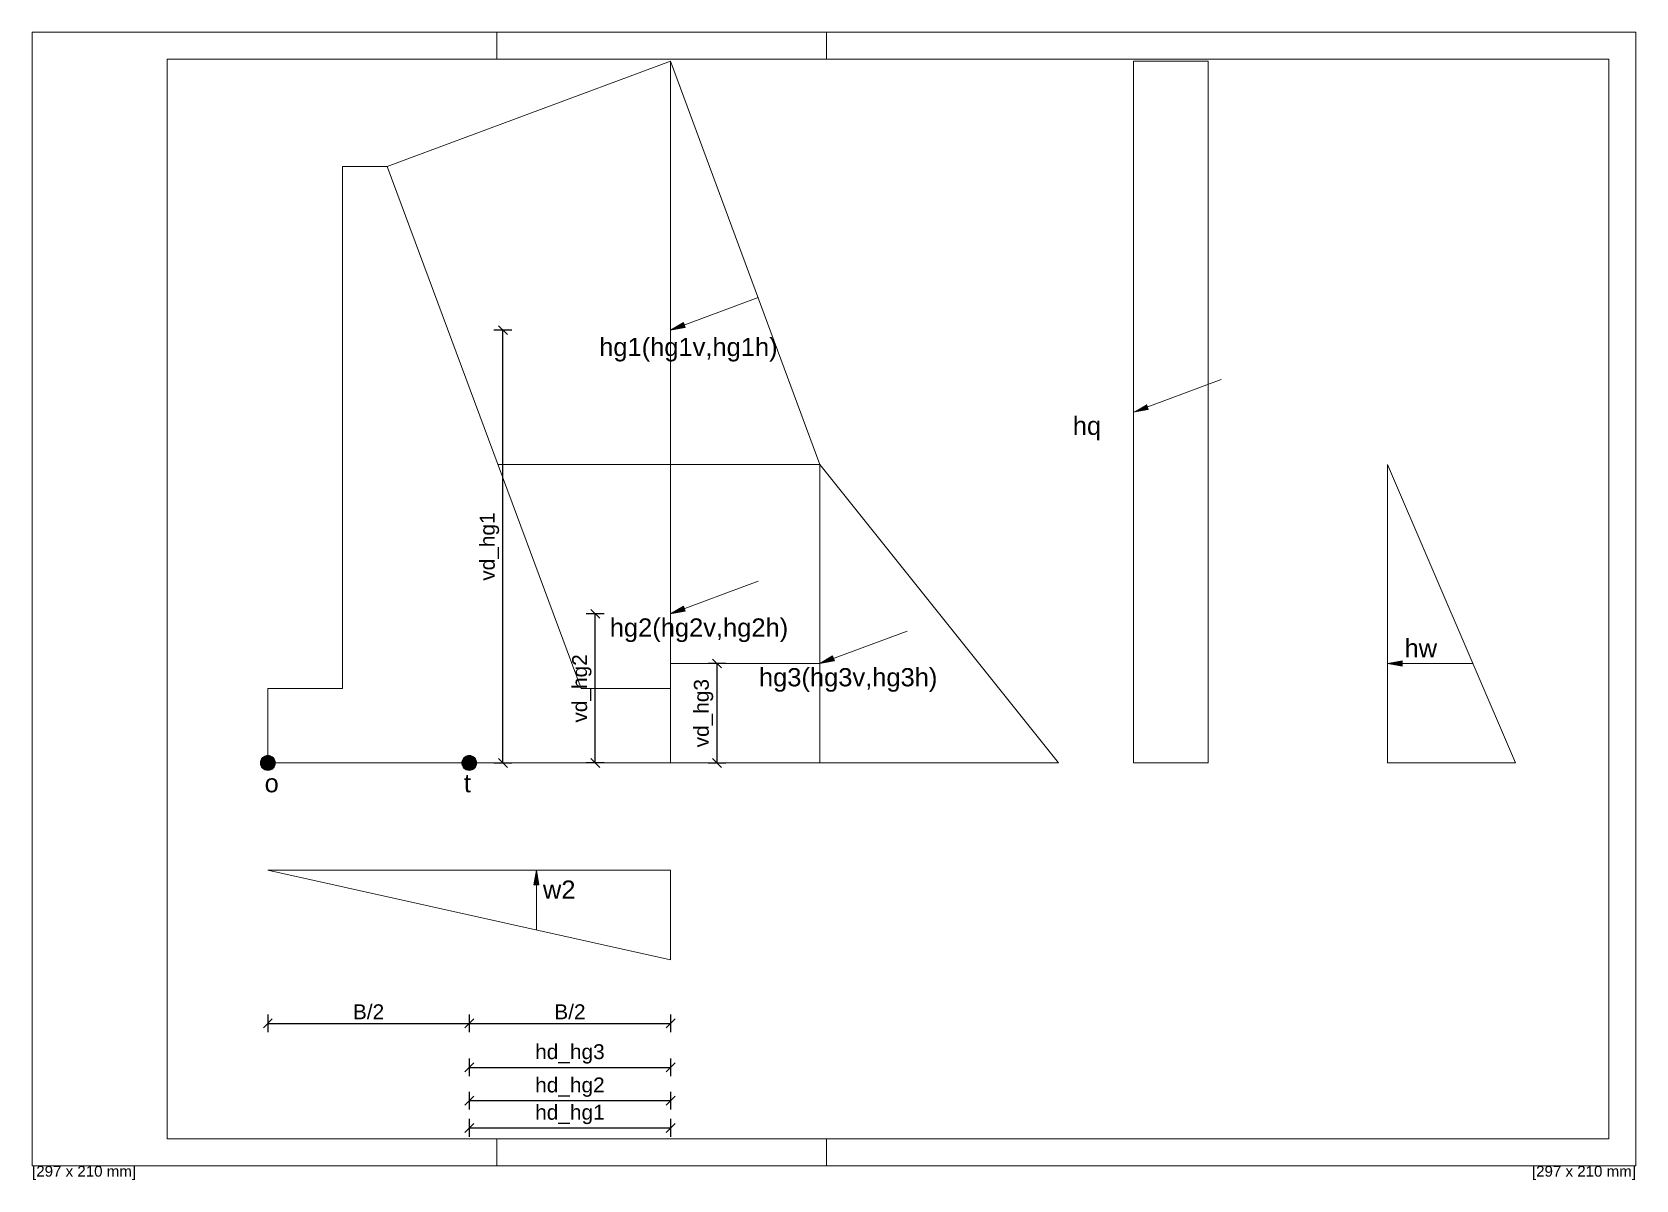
# Paper-space layout 'Retaining_wall_1_forces_water' of a CAD drawing. Extents: x 0 to 297, y -3 to 210.
# The model-space entities are those that its viewports show. They can reach past a viewport. Long polylines and large blocks are cut down to what shows.
import ezdxf

# ---------------------------------------------------------------- set-up
doc = ezdxf.new("R2010")
doc.units = 0
doc.linetypes.add('DASHDOT', pattern=[25.4, 12.7, -6.35, 0, -6.35])
doc.linetypes.add('DASHED', pattern=[19.05, 12.7, -6.35])
for name, color, linetype, lineweight in [('Isprekidana', 140, 'DASHED', 9), ('Kontura', 7, 'Continuous', 15), ('Kota', 3, 'Continuous', 9), ('Osa', 1, 'DASHDOT', 9)]:
    doc.layers.add(name, color=color, linetype=linetype, lineweight=lineweight)
doc.styles.add('A4TS14', font='arial.ttf', dxfattribs={"height": 10})
doc.styles.get("Standard").update_dxf_attribs({"font": 'arial.ttf'})
doc.dimstyles.new('Annotative', dxfattribs={"dimscale": 0, "dimtxt": 2.5, "dimasz": 1.5, "dimexe": 1.5, "dimexo": 0.625, "dimtad": 1, "dimdec": 4, "dimtxsty": 'Standard', "dimblk": 'OBLIQUE', "dimcen": 2.5, "dimadec": 0, "dimazin": 0, "dimtfac": 1, "dimtdec": 4, "dimtix": 1, "dimtmove": 0, "dimatfit": 3, "dimldrblk": 'OBLIQUE', "dimfxl": 1.5, "dimfxlon": 1, "dimarcsym": 0})

# ---------------------------------------------------------------- blocks, each defined once
blk = doc.blocks.new('_Oblique')
at = {"color": 0, "linetype": 'ByBlock', "lineweight": -2}
blk.add_line((-0.5, -0.5), (0.5, 0.5), dxfattribs=at)
blk = doc.blocks.new('*D27')
at = {"layer": 'Defpoints', "color": 0, "transparency": 16777216}
for p in [(1379, -1017.9), (1514, -1017.9), (1514, -1043.5)]:
    blk.add_point(p, dxfattribs=at)
at = {"layer": 'Kota', "color": 0, "lineweight": -2, "transparency": 16777216}
for p, q in [((1379, -1037.5), (1379, -1049.5)), ((1514, -1037.5), (1514, -1049.5)), ((1379, -1043.5), (1514, -1043.5))]:
    blk.add_line(p, q, dxfattribs=at)
at = {"layer": 'Kota', "color": 0, "lineweight": -2, "transparency": 16777216, "xscale": 6, "yscale": 6, "zscale": 6, "rotation": 180}
blk.add_blockref('_Oblique', (1379, -1043.5), dxfattribs=at)
at = {"layer": 'Kota', "color": 0, "lineweight": -2, "transparency": 16777216, "xscale": 6, "yscale": 6, "zscale": 6}
blk.add_blockref('_Oblique', (1514, -1043.5), dxfattribs=at)
at = {"layer": 'Kota', "color": 0, "transparency": 16777216, "insert": (1446.5, -1035.8), "char_height": 10, "attachment_point": 5}
blk.add_mtext('B/2', dxfattribs=at)
blk = doc.blocks.new('*D28')
at = {"layer": 'Defpoints', "color": 0, "transparency": 16777216}
for p in [(1514, -1017.9), (1649, -1017.9), (1649, -1043.5)]:
    blk.add_point(p, dxfattribs=at)
at = {"layer": 'Kota', "color": 0, "lineweight": -2, "transparency": 16777216}
for p, q in [((1514, -1037.5), (1514, -1049.5)), ((1649, -1037.5), (1649, -1049.5)), ((1514, -1043.5), (1649, -1043.5))]:
    blk.add_line(p, q, dxfattribs=at)
at = {"layer": 'Kota', "color": 0, "lineweight": -2, "transparency": 16777216, "xscale": 6, "yscale": 6, "zscale": 6, "rotation": 180}
blk.add_blockref('_Oblique', (1514, -1043.5), dxfattribs=at)
at = {"layer": 'Kota', "color": 0, "lineweight": -2, "transparency": 16777216, "xscale": 6, "yscale": 6, "zscale": 6}
blk.add_blockref('_Oblique', (1649, -1043.5), dxfattribs=at)
at = {"layer": 'Kota', "color": 0, "transparency": 16777216, "insert": (1581.5, -1035.8), "char_height": 10, "attachment_point": 5}
blk.add_mtext('B/2', dxfattribs=at)
blk = doc.blocks.new('*D29')
at = {"layer": 'Defpoints', "color": 0, "transparency": 16777216}
for p in [(1598.5, -768.9), (1760.7, -768.9), (1625.7, -868.9)]:
    blk.add_point(p, dxfattribs=at)
at = {"layer": 'Kota', "color": 0, "lineweight": -2, "transparency": 16777216}
for p, q in [((1604.5, -768.9), (1592.5, -768.9)), ((1598.5, -868.9), (1598.5, -768.9)), ((1604.5, -868.9), (1592.5, -868.9))]:
    blk.add_line(p, q, dxfattribs=at)
at = {"layer": 'Kota', "color": 0, "lineweight": -2, "transparency": 16777216, "xscale": 6, "yscale": 6, "zscale": 6}
for p, rotation in [((1598.5, -768.9), 90), ((1598.5, -868.9), 270)]:
    blk.add_blockref('_Oblique', p, dxfattribs=dict(at, rotation=rotation))
at = {"layer": 'Kota', "color": 0, "transparency": 16777216, "insert": (1589.5, -818.9), "char_height": 10, "attachment_point": 5, "rotation": 90}
blk.add_mtext('vd_hg2', dxfattribs=at)
blk = doc.blocks.new('*D30')
at = {"layer": 'Defpoints', "color": 0, "transparency": 16777216}
for p in [(1680.1, -802.2), (1749, -802.2), (1514, -868.9)]:
    blk.add_point(p, dxfattribs=at)
at = {"layer": 'Kota', "color": 0, "lineweight": -2, "transparency": 16777216}
for p, q in [((1686.1, -802.2), (1674.1, -802.2)), ((1680.1, -868.9), (1680.1, -802.2)), ((1674.1, -868.9), (1686.1, -868.9))]:
    blk.add_line(p, q, dxfattribs=at)
at = {"layer": 'Kota', "color": 0, "lineweight": -2, "transparency": 16777216, "xscale": 6, "yscale": 6, "zscale": 6}
for p, rotation in [((1680.1, -802.2), 90), ((1680.1, -868.9), 270)]:
    blk.add_blockref('_Oblique', p, dxfattribs=dict(at, rotation=rotation))
at = {"layer": 'Kota', "color": 0, "transparency": 16777216, "insert": (1671.1, -835.5), "char_height": 10, "attachment_point": 5, "rotation": 90}
blk.add_mtext('vd_hg3', dxfattribs=at)
blk = doc.blocks.new('*D31')
at = {"layer": 'Defpoints', "color": 0, "transparency": 16777216}
for p in [(1514, -1017.9), (1649, -1017.9), (1649, -1073)]:
    blk.add_point(p, dxfattribs=at)
at = {"layer": 'Kota', "color": 0, "lineweight": -2, "transparency": 16777216}
for p, q in [((1514, -1067), (1514, -1079)), ((1514, -1073), (1649, -1073)), ((1649, -1067), (1649, -1079))]:
    blk.add_line(p, q, dxfattribs=at)
at = {"layer": 'Kota', "color": 0, "lineweight": -2, "transparency": 16777216, "xscale": 6, "yscale": 6, "zscale": 6, "rotation": 180}
blk.add_blockref('_Oblique', (1514, -1073), dxfattribs=at)
at = {"layer": 'Kota', "color": 0, "lineweight": -2, "transparency": 16777216, "xscale": 6, "yscale": 6, "zscale": 6}
blk.add_blockref('_Oblique', (1649, -1073), dxfattribs=at)
at = {"layer": 'Kota', "color": 0, "transparency": 16777216, "insert": (1581.5, -1064), "char_height": 10, "attachment_point": 5}
blk.add_mtext('hd_hg3', dxfattribs=at)
blk = doc.blocks.new('*D32')
at = {"layer": 'Defpoints', "color": 0, "transparency": 16777216}
for p in [(1514, -1017.9), (1649, -1017.9), (1649, -1095.3)]:
    blk.add_point(p, dxfattribs=at)
at = {"layer": 'Kota', "color": 0, "lineweight": -2, "transparency": 16777216}
for p, q in [((1514, -1089.3), (1514, -1101.3)), ((1514, -1095.3), (1649, -1095.3)), ((1649, -1089.3), (1649, -1101.3))]:
    blk.add_line(p, q, dxfattribs=at)
at = {"layer": 'Kota', "color": 0, "lineweight": -2, "transparency": 16777216, "xscale": 6, "yscale": 6, "zscale": 6, "rotation": 180}
blk.add_blockref('_Oblique', (1514, -1095.3), dxfattribs=at)
at = {"layer": 'Kota', "color": 0, "lineweight": -2, "transparency": 16777216, "xscale": 6, "yscale": 6, "zscale": 6}
blk.add_blockref('_Oblique', (1649, -1095.3), dxfattribs=at)
at = {"layer": 'Kota', "color": 0, "transparency": 16777216, "insert": (1581.5, -1086.3), "char_height": 10, "attachment_point": 5}
blk.add_mtext('hd_hg2', dxfattribs=at)
blk = doc.blocks.new('*D33')
at = {"layer": 'Defpoints', "color": 0, "transparency": 16777216}
for p in [(1514, -1017.9), (1649, -1017.9), (1649, -1113.6)]:
    blk.add_point(p, dxfattribs=at)
at = {"layer": 'Kota', "color": 0, "lineweight": -2, "transparency": 16777216}
for p, q in [((1514, -1107.6), (1514, -1119.6)), ((1514, -1113.6), (1649, -1113.6)), ((1649, -1107.6), (1649, -1119.6))]:
    blk.add_line(p, q, dxfattribs=at)
at = {"layer": 'Kota', "color": 0, "lineweight": -2, "transparency": 16777216, "xscale": 6, "yscale": 6, "zscale": 6, "rotation": 180}
blk.add_blockref('_Oblique', (1514, -1113.6), dxfattribs=at)
at = {"layer": 'Kota', "color": 0, "lineweight": -2, "transparency": 16777216, "xscale": 6, "yscale": 6, "zscale": 6}
blk.add_blockref('_Oblique', (1649, -1113.6), dxfattribs=at)
at = {"layer": 'Kota', "color": 0, "transparency": 16777216, "insert": (1581.5, -1104.6), "char_height": 10, "attachment_point": 5}
blk.add_mtext('hd_hg1', dxfattribs=at)
blk = doc.blocks.new('*D34')
at = {"layer": 'Defpoints', "color": 0, "transparency": 16777216}
for p in [(1536.6, -578.7), (1649, -578.7), (1514, -868.9)]:
    blk.add_point(p, dxfattribs=at)
at = {"layer": 'Kota', "color": 0, "lineweight": -2, "transparency": 16777216}
for p, q in [((1542.6, -578.7), (1530.6, -578.7)), ((1536.6, -868.9), (1536.6, -578.7)), ((1530.6, -868.9), (1542.6, -868.9))]:
    blk.add_line(p, q, dxfattribs=at)
at = {"layer": 'Kota', "color": 0, "lineweight": -2, "transparency": 16777216, "xscale": 6, "yscale": 6, "zscale": 6}
for p, rotation in [((1536.6, -578.7), 90), ((1536.6, -868.9), 270)]:
    blk.add_blockref('_Oblique', p, dxfattribs=dict(at, rotation=rotation))
at = {"layer": 'Kota', "color": 0, "transparency": 16777216, "insert": (1527.6, -723.8), "char_height": 10, "attachment_point": 5, "rotation": 90}
blk.add_mtext('vd_hg1', dxfattribs=at)

msp = doc.modelspace()

# ---------------------------------------------------------------- hatches: boundary and pattern name
at = {"layer": 'Kontura'}
h = msp.add_hatch(color=256, dxfattribs=at)
h.dxf.hatch_style = 1
h.paths.add_polyline_path([(1658.8314, -576.86558), (1657.62743, -573.60798), (1648.99204, -578.6508)])
h = msp.add_hatch(color=256, dxfattribs=at)
h.dxf.hatch_style = 1
h.paths.add_polyline_path([(1969.22465, -631.77986), (1968.02068, -628.52227), (1959.38529, -633.56509)])
h = msp.add_hatch(color=256, dxfattribs=at)
h.dxf.hatch_style = 1
h.paths.add_polyline_path([(1658.8314, -767.06558), (1657.62743, -763.80798), (1648.99204, -768.8508)])
h = msp.add_hatch(color=256, dxfattribs=at)
h.dxf.hatch_style = 1
h.paths.add_polyline_path([(1758.8314, -800.39891), (1757.62743, -797.14131), (1748.99204, -802.18414)])
h = msp.add_hatch(color=256, dxfattribs=at)
h.dxf.hatch_style = 1
h.paths.add_polyline_path([(2139.40299, -803.92062), (2139.40299, -800.44765), (2129.55491, -802.18414)])
h = msp.add_hatch(color=256, dxfattribs=at)
h.dxf.hatch_style = 1
edge = h.paths.add_edge_path()
edge.add_arc((1378.99204, -868.8508), 5, 0, 360)
h = msp.add_hatch(color=256, dxfattribs=at)
h.dxf.hatch_style = 1
edge = h.paths.add_edge_path()
edge.add_arc((1513.99204, -868.8508), 5, 0, 360)
h = msp.add_hatch(color=256, dxfattribs=at)
h.dxf.hatch_style = 1
h.paths.add_polyline_path([(1557.25556, -950.52005), (1560.72852, -950.52005), (1558.99204, -940.67197)])

# ---------------------------------------------------------------- linework, layer by layer
at = {"layer": 'Isprekidana'}
msp.add_line((1533.27775, -668.8508), (1648.99204, -668.8508), dxfattribs=at)
at = {"layer": 'Kontura'}
for p, q in [((1458.99204, -468.8508), (1648.99204, -398.27937)), ((1648.99204, -818.8508), (1648.99204, -398.27937)), ((1648.99204, -668.8508), (1648.99204, -398.27937)), ((1748.99204, -668.8508), (1648.99204, -398.27937)), ((1959.38529, -868.8508), (1959.38529, -398.27937)), ((2009.38529, -398.27937), (1959.38529, -398.27937)), ((2009.38529, -868.8508), (2009.38529, -398.27937)), ((1428.99204, -818.8508), (1428.99204, -468.8508)), ((1428.99204, -468.8508), (1458.99204, -468.8508)), ((1588.99204, -818.8508), (1458.99204, -468.8508)), ((1648.99204, -578.6508), (1707.60857, -556.87895)), ((1648.99204, -578.6508), (1657.62743, -573.60798)), ((1648.99204, -578.6508), (1658.8314, -576.86558)), ((1648.99204, -668.8508), (1648.99204, -578.6508)), ((1657.62743, -573.60798), (1658.8314, -576.86558)), ((1959.38529, -633.56509), (2018.00182, -611.79323)), ((1959.38529, -633.56509), (1969.22465, -631.77986)), ((1968.02068, -628.52227), (1969.22465, -631.77986)), ((1648.99204, -668.8508), (1748.99204, -668.8508)), ((1648.99204, -868.8508), (1648.99204, -668.8508)), ((1908.99204, -868.8508), (1748.99204, -668.8508)), ((1748.99204, -668.8508), (1748.99204, -868.8508)), ((2129.55491, -668.8508), (2129.55491, -868.8508)), ((2215.4783, -868.8508), (2129.55491, -668.8508)), ((1648.99204, -768.8508), (1707.60857, -747.07895)), ((1648.99204, -768.8508), (1657.62743, -763.80798)), ((1648.99204, -768.8508), (1658.8314, -767.06558)), ((1657.62743, -763.80798), (1658.8314, -767.06558)), ((1748.99204, -802.18414), (1807.60857, -780.41228)), ((1748.99204, -802.18414), (1757.62743, -797.14131)), ((1748.99204, -802.18414), (1758.8314, -800.39891)), ((1757.62743, -797.14131), (1758.8314, -800.39891)), ((2129.55491, -802.18414), (2139.40299, -800.44765)), ((2129.55491, -802.18414), (2186.83717, -802.18414)), ((2129.55491, -802.18414), (2139.40299, -803.92062)), ((2139.40299, -800.44765), (2139.40299, -803.92062)), ((1378.99204, -868.8508), (1378.99204, -818.8508)), ((1378.99204, -818.8508), (1428.99204, -818.8508)), ((1648.99204, -818.8508), (1588.99204, -818.8508)), ((1648.99204, -868.8508), (1648.99204, -818.8508)), ((1378.99204, -868.8508), (1648.99204, -868.8508)), ((1648.99204, -868.8508), (1908.99204, -868.8508)), ((1959.38529, -868.8508), (2009.38529, -868.8508)), ((2129.55491, -868.8508), (2215.4783, -868.8508)), ((1648.99204, -940.67197), (1378.99204, -940.67197)), ((1648.99204, -1000.99961), (1378.99204, -940.67197)), ((1558.99204, -940.67197), (1557.25556, -950.52005)), ((1558.99204, -940.67197), (1558.99204, -980.8904)), ((1558.99204, -940.67197), (1560.72852, -950.52005)), ((1648.99204, -940.67197), (1648.99204, -1000.99961)), ((1560.72852, -950.52005), (1557.25556, -950.52005))]:
    msp.add_line(p, q, dxfattribs=at)
for centre in [(1378.99204, -868.8508), (1513.99204, -868.8508)]:
    msp.add_circle(centre, 5, dxfattribs=at)
at = {"layer": 'Osa'}
msp.add_line((1748.99204, -802.18414), (1648.99204, -802.18414), dxfattribs=at)

# ---------------------------------------------------------------- texts
at = {"layer": 'Kontura'}
for s, height, p in [('hg1(hg1v,hg1h)', 12.2246803, (1601.11703, -596.09011)), ('hq', 12.22468, (1918.60609, -648.89665)), ('hg2(hg2v,hg2h)', 12.2246803, (1608.21283, -784.18236)), ('hw', 12.22468, (2141.00847, -798.03929)), ('hg3(hg3v,hg3h)', 12.2246803, (1708.21283, -817.5157)), ('o', 12.22468, (1376.80885, -888.55286)), ('t', 12.22468, (1510.41291, -888.55286)), ('w2', 12.22468, (1563.39594, -959.90761))]:
    msp.add_text(s, height=height, dxfattribs=at).set_placement(p)

# ---------------------------------------------------------------- dimensions: what is measured, and where the dimension line sits
at = {"layer": 'Kota'}
for base, p1, p2, text, picture, middle in [((1536.57565, -578.6508), (1513.99204, -868.8508), (1648.99204, -578.6508), 'vd_hg1', '*D34', (1527.5852, -723.7508)), ((1598.50815, -768.8508), (1625.68177, -868.8508), (1760.68177, -768.8508), 'vd_hg2', '*D29', (1589.5177, -818.8508)), ((1680.08096, -802.18414), (1513.99204, -868.8508), (1748.99204, -802.18414), 'vd_hg3', '*D30', (1671.09051, -835.51747))]:
    dim = msp.add_linear_dim(base=base, p1=p1, p2=p2, angle=90, text=text, dimstyle='Annotative', override={"dimscale": 0}, dxfattribs=at)
    dim.commit()
    dim.dimension.update_dxf_attribs({"geometry": picture, "text_midpoint": middle})
for base, p1, p2, text, picture, middle in [((1513.99204, -1043.4762), (1378.99204, -1017.89556), (1513.99204, -1017.89556), 'B/2', '*D27', (1446.49204, -1035.80567)), ((1648.99204, -1043.4762), (1513.99204, -1017.89556), (1648.99204, -1017.89556), 'B/2', '*D28', (1581.49204, -1035.80567)), ((1648.99204, -1073.03613), (1513.99204, -1017.89556), (1648.99204, -1017.89556), 'hd_hg3', '*D31', (1581.49204, -1064.04568)), ((1648.99204, -1095.31108), (1513.99204, -1017.89556), (1648.99204, -1017.89556), 'hd_hg2', '*D32', (1581.49204, -1086.32063)), ((1648.99204, -1113.56924), (1513.99204, -1017.89556), (1648.99204, -1017.89556), 'hd_hg1', '*D33', (1581.49204, -1104.57879))]:
    dim = msp.add_linear_dim(base=base, p1=p1, p2=p2, text=text, dimstyle='Annotative', override={"dimscale": 0}, dxfattribs=at)
    dim.commit()
    dim.dimension.update_dxf_attribs({"geometry": picture, "text_midpoint": middle})

psp = doc.layouts.new('Retaining_wall_1_forces_water')

# ---------------------------------------------------------------- linework, layer by layer
at = {"layer": 'Kontura'}
for p, q in [((297, 210), (0, 210)), ((0, 210), (0, 0)), ((86.05, 210), (86.05, 205)), ((147.1, 210), (147.1, 205)), ((297, 0), (297, 210)), ((292, 205), (25, 205)), ((25, 205), (25, 5)), ((292, 5), (292, 205)), ((25, 5), (292, 5)), ((86.05, 0), (86.05, 5)), ((147.1, 0), (147.1, 5)), ((0, 0), (297, 0))]:
    psp.add_line(p, q, dxfattribs=at)

# ---------------------------------------------------------------- texts
at = {"layer": 'Kontura', "color": 0, "char_height": 2, "style": 'A4TS14'}
for insert, attachment_point in [((0, 0), 1), ((297, 0), 3)]:
    psp.add_mtext('{\\fArial|b0|i0|c0|p0;[297 x 210 mm]}', dxfattribs=dict(at, insert=insert, attachment_point=attachment_point))

# ---------------------------------------------------------------- viewports
at = {"layer": '0'}
psp.add_viewport(center=(158.5, 105), size=(267, 200), view_center_point=(1794.73517, -758.92431), view_height=724.0358968, dxfattribs=at)

doc.saveas('drawing.dxf')
